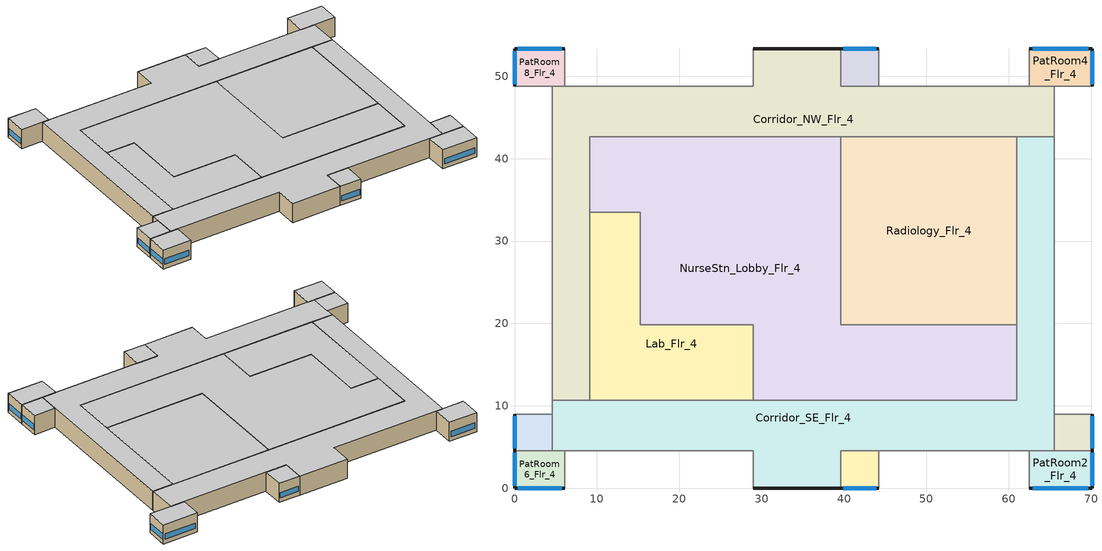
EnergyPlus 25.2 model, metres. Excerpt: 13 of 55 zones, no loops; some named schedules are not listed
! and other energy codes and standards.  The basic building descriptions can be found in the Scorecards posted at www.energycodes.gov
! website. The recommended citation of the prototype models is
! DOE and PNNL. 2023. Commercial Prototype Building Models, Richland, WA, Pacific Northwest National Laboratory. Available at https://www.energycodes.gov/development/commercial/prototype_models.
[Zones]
PatRoom1_Mult10_Flr_4
 floor adiabatic (int_slab_floor): 44.2,4.57 44.2,0 39.62,0 39.62,4.57 z12.8
 wall outside (res_ext_wall_mid): 39.62,0 44.2,0 z12.8:17.07
 wall adiabatic (int_wall): 44.2,0 44.2,4.57 39.62,4.57 39.62,0 z12.8:17.07
 window (ResWindow_U_0.364_SHGC_East_0.359): 39.9,0 43.92,0 z13.72:14.94
 ceiling adiabatic (int_slab_ceiling): 39.62,4.57 39.62,0 44.2,0 44.2,4.57 z17.07
PatRoom2_Flr_4
 floor adiabatic (int_slab_floor): 70.1,4.57 70.1,0 62.48,0 62.48,4.57 z12.8
 wall outside (res_ext_wall_mid): 62.48,0 70.1,0 70.1,4.57 z12.8:17.07
 wall adiabatic (int_wall): 70.1,4.57 62.48,4.57 62.48,0 z12.8:17.07
 window (ResWindow_U_0.248_SHGC_North_0.21): 70.1,0.27 70.1,4.3 z13.72:14.94
 window (ResWindow_U_0.364_SHGC_East_0.359): 62.94,0 69.65,0 z13.72:14.94
 ceiling adiabatic (int_slab_ceiling): 62.48,4.57 62.48,0 70.1,0 70.1,4.57 z17.07
PatRoom3_Mult10_Flr_4
 floor adiabatic (int_slab_floor): 70.1,8.99 70.1,4.57 65.53,4.57 65.53,8.99 z12.8
 wall outside (res_ext_wall_mid): 70.1,4.57 70.1,8.99 z12.8:17.07
 wall adiabatic (int_wall): 70.1,8.99 65.53,8.99 65.53,4.57 70.1,4.57 z12.8:17.07
 window (ResWindow_U_0.248_SHGC_North_0.21): 70.1,4.84 70.1,8.73 z13.72:14.94
 ceiling adiabatic (int_slab_ceiling): 65.53,8.99 65.53,4.57 70.1,4.57 70.1,8.99 z17.07
PatRoom4_Flr_4
 floor adiabatic (int_slab_floor): 70.1,53.34 70.1,48.77 62.48,48.77 62.48,53.34 z12.8
 wall outside (res_ext_wall_mid): 70.1,48.77 70.1,53.34 62.48,53.34 z12.8:17.07
 wall adiabatic (int_wall): 62.48,53.34 62.48,48.77 70.1,48.77 z12.8:17.07
 window (ResWindow_U_0.248_SHGC_West_0.21): 69.65,53.34 62.94,53.34 z13.72:14.94
 window (ResWindow_U_0.248_SHGC_North_0.21): 70.1,49.04 70.1,53.07 z13.72:14.94
 ceiling adiabatic (int_slab_ceiling): 62.48,53.34 62.48,48.77 70.1,48.77 70.1,53.34 z17.07
PatRoom5_Mult10_Flr_4
 floor adiabatic (int_slab_floor): 44.2,53.34 44.2,48.77 39.62,48.77 39.62,53.34 z12.8
 wall outside (res_ext_wall_mid): 44.2,53.34 39.62,53.34 z12.8:17.07
 wall adiabatic (int_wall): 39.62,53.34 39.62,48.77 44.2,48.77 44.2,53.34 z12.8:17.07
 window (ResWindow_U_0.248_SHGC_West_0.21): 43.92,53.34 39.9,53.34 z13.72:14.94
 ceiling adiabatic (int_slab_ceiling): 39.62,53.34 39.62,48.77 44.2,48.77 44.2,53.34 z17.07
Radiology_Flr_4
 floor adiabatic (int_slab_floor): 60.96,42.67 60.96,19.81 39.62,19.81 39.62,42.67 z12.8
 wall to Corridor_NW_Flr_4 (int_wall): 60.96,42.67 39.62,42.67 z12.8:17.07
 wall to Corridor_SE_Flr_4 (int_wall): 60.96,19.81 60.96,42.67 z12.8:17.07
 wall to NurseStn_Lobby_Flr_4 (int_wall): 39.62,42.67 39.62,19.81 60.96,19.81 z12.8:17.07
 ceiling adiabatic (int_slab_ceiling): 39.62,42.67 39.62,19.81 60.96,19.81 60.96,42.67 z17.07
PatRoom6_Flr_4
 floor adiabatic (int_slab_floor): 6.1,4.57 6.1,0 0,0 0,4.57 z12.8
 wall outside (res_ext_wall_mid): 0,4.57 0,0 6.1,0 z12.8:17.07
 wall adiabatic (int_wall): 6.1,0 6.1,4.57 0,4.57 z12.8:17.07
 window (ResWindow_U_0.364_SHGC_East_0.359): 0.37,0 5.73,0 z13.72:14.94
 window (ResWindow_U_0.248_SHGC_South_0.21): 0,4.3 0,0.27 z13.72:14.94
 ceiling adiabatic (int_slab_ceiling): 0,4.57 0,0 6.1,0 6.1,4.57 z17.07
PatRoom7_Mult10_Flr_4
 floor adiabatic (int_slab_floor): 4.57,8.99 4.57,4.57 0,4.57 0,8.99 z12.8
 wall outside (res_ext_wall_mid): 0,8.99 0,4.57 z12.8:17.07
 wall adiabatic (int_wall): 0,4.57 4.57,4.57 4.57,8.99 0,8.99 z12.8:17.07
 window (ResWindow_U_0.248_SHGC_South_0.21): 0,8.73 0,4.84 z13.72:14.94
 ceiling adiabatic (int_slab_ceiling): 0,8.99 0,4.57 4.57,4.57 4.57,8.99 z17.07
PatRoom8_Flr_4
 floor adiabatic (int_slab_floor): 6.1,53.34 6.1,48.77 0,48.77 0,53.34 z12.8
 wall outside (res_ext_wall_mid): 6.1,53.34 0,53.34 0,48.77 z12.8:17.07
 wall adiabatic (int_wall): 0,48.77 6.1,48.77 6.1,53.34 z12.8:17.07
 window (ResWindow_U_0.248_SHGC_West_0.21): 5.73,53.34 0.37,53.34 z13.72:14.94
 window (ResWindow_U_0.248_SHGC_South_0.21): 0,53.07 0,49.04 z13.72:14.94
 ceiling adiabatic (int_slab_ceiling): 0,53.34 0,48.77 6.1,48.77 6.1,53.34 z17.07
NurseStn_Lobby_Flr_4
 floor adiabatic (int_slab_floor): 9.14,42.67 39.62,42.67 39.62,19.81 60.96,19.81 60.96,10.67 28.96,10.67 28.96,19.81 15.24,19.81 15.24,33.53 9.14,33.53 z12.8
 wall to Corridor_NW_Flr_4 (Air_Wall): 39.62,42.67 9.14,42.67 9.14,33.53 z12.8:17.07
 wall to Corridor_SE_Flr_4 (Air_Wall): 28.96,10.67 60.96,10.67 60.96,19.81 z12.8:17.07
 wall to Lab_Flr_4 (int_wall): 9.14,33.53 15.24,33.53 15.24,19.81 28.96,19.81 28.96,10.67 z12.8:17.07
 ceiling adiabatic (int_slab_ceiling): 9.14,42.67 9.14,33.53 15.24,33.53 15.24,19.81 28.96,19.81 28.96,10.67 60.96,10.67 60.96,19.81 39.62,19.81 39.62,42.67 z17.07
Lab_Flr_4
 floor adiabatic (int_slab_floor): 9.14,33.53 15.24,33.53 15.24,19.81 28.96,19.81 28.96,10.67 9.14,10.67 z12.8
 wall to Corridor_SE_Flr_4 (int_wall): 9.14,10.67 28.96,10.67 z12.8:17.07
 wall to Corridor_NW_Flr_4 (int_wall): 9.14,33.58 9.14,10.67 z12.8:17.07
 ceiling adiabatic (int_slab_ceiling): 9.14,33.53 9.14,10.67 28.96,10.67 28.96,19.81 15.24,19.81 15.24,33.53 z17.07
Corridor_SE_Flr_4
 floor adiabatic (int_slab_floor): 4.57,4.57 4.57,10.67 60.96,10.67 60.96,42.67 65.53,42.67 65.53,4.57 39.62,4.57 39.62,0 28.96,0 28.96,4.57 z12.8
 wall outside (nonres_ext_wall_mid): 28.96,0 39.62,0 z12.8:17.07
 wall adiabatic (int_wall): 39.62,0 39.62,4.57 65.53,4.57 65.53,42.67 / 4.57,10.67 4.57,4.57 28.96,4.57 28.96,0 z12.8:17.07
 wall to Corridor_NW_Flr_4 (Air_Wall): 65.53,42.67 60.96,42.67 / 9.14,10.67 4.57,10.67 z12.8:17.07
 ceiling adiabatic (int_slab_ceiling): 4.57,4.57 28.96,4.57 28.96,0 39.62,0 39.62,4.57 65.53,4.57 65.53,42.67 60.96,42.67 60.96,10.67 4.57,10.67 z17.07
Corridor_NW_Flr_4
 floor adiabatic (int_slab_floor): 4.57,10.67 4.57,48.77 28.96,48.77 28.96,53.34 39.62,53.34 39.62,48.77 65.53,48.77 65.53,42.67 9.14,42.67 9.14,10.67 z12.8
 wall outside (nonres_ext_wall_mid): 39.62,53.34 28.96,53.34 z12.8:17.07
 wall adiabatic (int_wall): 65.53,42.67 65.53,48.77 39.62,48.77 39.62,53.34 / 28.96,53.34 28.96,48.77 4.57,48.77 4.57,10.67 z12.8:17.07
 ceiling adiabatic (int_slab_ceiling): 4.57,10.67 9.14,10.67 9.14,42.67 65.53,42.67 65.53,48.77 39.62,48.77 39.62,53.34 28.96,53.34 28.96,48.77 4.57,48.77 z17.07
[Building]
Hospital: North Axis {deg}=-90; Terrain=City; Loads Convergence Tolerance Value {W}=0.04; Temperature Convergence Tolerance Value {deltaC}=0.2; Solar Distribution=FullInteriorAndExterior; Maximum Number of Warmup Days=50; Minimum Number of Warmup Days=6
[Site:Location]
Site:Location=Albuquerque.Intl.Sunport_NM_USA WMO=723650; Latitude {N+ S-}=35.04; Longitude {W- E+}=-106.62; Time Zone Relative to GMT {GMT+/-}=-7; Elevation {m}=1620
[SizingPeriod:DesignDay] Day of Month=21; Dry-Bulb Temperature Range Modifier Type=DefaultMultipliers; Humidity Condition Type=Wetbulb; Barometric Pressure {Pa}=83318; Rain {Yes/No}=No; Snow on ground {Yes/No}=No; Daylight Savings Time Indicator=No
Name | Month | Day Type | Maximum Dry-Bulb Temperature {C} | Daily Dry-Bulb Temperature Range {C} | Wetbulb at Maximum Dry-Bulb {C} | Wind Speed {m/s} design conditions vs. traditional 6.71 m/s (15 mph) | Wind Direction {Degrees; N=0, S=180} | Solar Model Indicator | Clearness {0.0 to 1.1} | Wind Speed {m/s} design conditions vs. traditional 3.35 m/s (7mph) | ASHRAE Clear Sky Optical Depth for Beam Irradiance (taub) | ASHRAE Clear Sky Optical Depth for Diffuse Irradiance (taud)
Albuquerque.Intl.Sunport_NM_USA Ann Htg 99.6% Condns DB | 12 | WinterDesignDay | -7.9 | 0 | -7.9 | 3.2 | 0 | ASHRAEClearSky | 0
Albuquerque.Intl.Sunport_NM_USA Ann Clg .4% Condns DB=>MWB | 7 | SummerDesignDay | 35.1 | 13.5 | 15.7 |  | 220 | ASHRAETau |  | 4.4 | 0.463 | 1.887
[Site:WaterMainsTemperature]
Calculation Method=Correlation; Annual average outdoor air temperature {C}=13.6333; Maximum difference in monthly average outdoor air temperatures {C}=23.5
[Site:GroundTemperature:FCfactorMethod]
January Ground Temperature {C}=13.7; February Ground Temperature {C}=7; March Ground Temperature {C}=2.1; April Ground Temperature {C}=2.6; May Ground Temperature {C}=4.3; June Ground Temperature {C}=8.8; July Ground Temperature {C}=13.9; August Ground Temperature {C}=17.8; September Ground Temperature {C}=23.2; October Ground Temperature {C}=25.6; November Ground Temperature {C}=24.1; December Ground Temperature {C}=20.5
[Material:NoMass]
CP02 CARPET PAD: VeryRough, 0.21648, 0.9, 0.7, 0.8
Air_Wall_Material: Rough, 0.207949, 0.9, 0.7
Nonres_Exterior_Wall_Insulation_mid: MediumSmooth, 1.04708, 0.9, 0.7, 0.7
Res_Exterior_Wall_Insulation_mid: MediumSmooth, 1.213, 0.9, 0.7, 0.7
[Construction]
InteriorFurnishings: Std Wood 6inch
Air_Wall: Air_Wall_Material
int_wall: G01 13mm gypsum board, G01 13mm gypsum board
int_slab_floor: 100mm Normalweight concrete floor, CP02 CARPET PAD
int_slab_ceiling: CP02 CARPET PAD, 100mm Normalweight concrete floor
nonres_ext_wall_mid: 200mm Normalweight concrete wall, Nonres_Exterior_Wall_Insulation_mid, G01 13mm gypsum board
res_ext_wall_mid: 200mm Normalweight concrete wall, Res_Exterior_Wall_Insulation_mid, G01 13mm gypsum board
ResWindow_U_0.248_SHGC_South_0.21: Res Window Glazing Layer South
ResWindow_U_0.248_SHGC_North_0.21: Res Window Glazing Layer North
ResWindow_U_0.364_SHGC_East_0.359: Res Window Glazing Layer East
ResWindow_U_0.248_SHGC_West_0.21: Res Window Glazing Layer West
[Material]
Name | Roughness | Thickness {m} | Conductivity {W/m-K} | Density {kg/m3} | Specific Heat {J/kg-K} | Thermal Absorptance | Solar Absorptance | Visible Absorptance | Absorptance:Thermal | Absorptance:Solar | Absorptance:Visible
Std Wood 6inch | MediumSmooth | 0.15 | 0.12 | 540 | 1210 | 0.9 | 0.7 | 0.7
G01 13mm gypsum board | Smooth | 0.0127 | 0.16 | 800 | 1090 |  |  |  | 0.9 | 0.7 | 0.5
200mm Normalweight concrete wall | MediumRough | 0.2032 | 2.31 | 2322 | 832
100mm Normalweight concrete floor | MediumRough | 0.1016 | 2.31 | 2322 | 832
[WindowMaterial:SimpleGlazingSystem]
Name | U-Factor {W/m2-K} | Solar Heat Gain Coefficient | Visible Transmittance
Res Window Glazing Layer South; Res Window Glazing Layer North; Res Window Glazing Layer West | 1.40821 | 0.21 | 0.29
Res Window Glazing Layer East | 2.06689 | 0.359 | 0.3949
[Zone] Type=1; Ceiling Height {m}=4.2683; Floor Area {m2}=autocalculate; Part of Total Floor Area=YES
Name | Multiplier | Volume {m3}
PatRoom1_Mult10_Flr_4; PatRoom5_Mult10_Flr_4 | 10 | 89.21
PatRoom2_Flr_4; PatRoom4_Flr_4 | 1 | 148.71
PatRoom3_Mult10_Flr_4; PatRoom7_Mult10_Flr_4 | 10 | 86.26
Radiology_Flr_4 | 1 | 2081.82
PatRoom6_Flr_4; PatRoom8_Flr_4 | 1 | 118.96
NurseStn_Lobby_Flr_4 | 1 | 3866.22
Lab_Flr_4 | 1 | 1129.43
Corridor_SE_Flr_4; Corridor_NW_Flr_4 | 1 | 2418.88
[InternalMass] Construction=InteriorFurnishings
Name | Zone or ZoneList | Surface Area {m2}
PatRoom1_Mult10_Flr_4_InternalMass_1 | PatRoom1_Mult10_Flr_4 | 41.8064
PatRoom2_Flr_4_InternalMass_1 | PatRoom2_Flr_4 | 69.6773
PatRoom3_Mult10_Flr_4_InternalMass_1 | PatRoom3_Mult10_Flr_4 | 40.4165
PatRoom4_Flr_4_InternalMass_1 | PatRoom4_Flr_4 | 69.6773
PatRoom5_Mult10_Flr_4_InternalMass_1 | PatRoom5_Mult10_Flr_4 | 41.8064
Radiology_Flr_4_InternalMass_1 | Radiology_Flr_4 | 975.4819
PatRoom6_Flr_4_InternalMass_1 | PatRoom6_Flr_4 | 55.7418
PatRoom7_Mult10_Flr_4_InternalMass_1 | PatRoom7_Mult10_Flr_4 | 40.4165
PatRoom8_Flr_4_InternalMass_1 | PatRoom8_Flr_4 | 55.7418
NurseStn_Lobby_Flr_4_InternalMass_1 | NurseStn_Lobby_Flr_4 | 1811.61
Lab_Flr_4_InternalMass_1 | Lab_Flr_4 | 529.5473
Corridor_SE_Flr_4_InternalMass_1 | Corridor_SE_Flr_4 | 1133.42
Corridor_NW_Flr_4_InternalMass_1 | Corridor_NW_Flr_4 | 1133.42
[People] Number of People Calculation Method=People; Fraction Radiant=0.3; Sensible Heat Fraction=AUTOCALCULATE; Activity Level Schedule=ACTIVITY_SCH; Enable ASHRAE 55 Comfort Warnings=No; Mean Radiant Temperature Calculation Type=EnclosureAveraged; Work Efficiency Schedule=WORK_EFF_SCH; Clothing Insulation Calculation Method=ClothingInsulationSchedule; Clothing Insulation Schedule=CLOTHING_SCH; Air Velocity Schedule=AIR_VELO_SCH; Thermal Comfort Model 1 Type=FANGER
Name | Zone or ZoneList or Space or SpaceList | Number of People Schedule | Number of People
PatRoom1_Mult10_Flr_4 | PatRoom1_Mult10_Flr_4 | BLDG_OCC_EXTD_SCH | 1.1244
PatRoom2_Flr_4 | PatRoom2_Flr_4 | BLDG_OCC_EXTD_SCH | 1.8744
PatRoom3_Mult10_Flr_4 | PatRoom3_Mult10_Flr_4 | BLDG_OCC_EXTD_SCH | 1.0873
PatRoom4_Flr_4 | PatRoom4_Flr_4 | BLDG_OCC_EXTD_SCH | 1.8744
PatRoom5_Mult10_Flr_4 | PatRoom5_Mult10_Flr_4 | BLDG_OCC_EXTD_SCH | 1.1244
Radiology_Flr_4 | Radiology_Flr_4 | BLDG_OCC_SCH | 26.2404
PatRoom6_Flr_4 | PatRoom6_Flr_4 | BLDG_OCC_EXTD_SCH | 1.4994
PatRoom7_Mult10_Flr_4 | PatRoom7_Mult10_Flr_4 | BLDG_OCC_EXTD_SCH | 1.0873
PatRoom8_Flr_4 | PatRoom8_Flr_4 | BLDG_OCC_EXTD_SCH | 1.4994
NurseStn_Lobby_Flr_4 | NurseStn_Lobby_Flr_4 | BLDG_OCC_EXTD_SCH | 12.9952
Lab_Flr_4 | Lab_Flr_4 | BLDG_OCC_SCH | 14.2446
Corridor_SE_Flr_4 | Corridor_SE_Flr_4 | BLDG_OCC_EXTD_SCH | 6.0978
Corridor_NW_Flr_4 | Corridor_NW_Flr_4 | BLDG_OCC_EXTD_SCH | 6.0978
[Lights] Design Level Calculation Method=Watts/Area; Return Air Fraction=0; Fraction Radiant=0.7; Fraction Visible=0.2; Fraction Replaceable=1; Return Air Fraction Calculated from Plenum Temperature=No
Name | Zone or ZoneList or Space or SpaceList | Schedule | Watts per Zone Floor Area {W/m2}
PatRoom1_Mult10_Flr_4_Lights | PatRoom1_Mult10_Flr_4 | ltg_sch10_patient_room | 7.976048
PatRoom2_Flr_4_Lights | PatRoom2_Flr_4 | ltg_sch10_patient_room | 7.976048
PatRoom3_Mult10_Flr_4_Lights | PatRoom3_Mult10_Flr_4 | ltg_sch10_patient_room | 7.976048
PatRoom4_Flr_4_Lights | PatRoom4_Flr_4 | ltg_sch10_patient_room | 7.976048
PatRoom5_Mult10_Flr_4_Lights | PatRoom5_Mult10_Flr_4 | ltg_sch10_patient_room | 7.976048
Radiology_Flr_4_Lights | Radiology_Flr_4 | ltg_sch13_radiology | 9.61217
PatRoom6_Flr_4_Lights | PatRoom6_Flr_4 | ltg_sch10_patient_room | 7.976048
PatRoom7_Mult10_Flr_4_Lights | PatRoom7_Mult10_Flr_4 | ltg_sch10_patient_room | 7.976048
PatRoom8_Flr_4_Lights | PatRoom8_Flr_4 | ltg_sch10_patient_room | 7.976048
NurseStn_Lobby_Flr_4_Lights | NurseStn_Lobby_Flr_4 | ltg_sch9_nursestn_lobby2 | 9.284939
Lab_Flr_4_Lights | Lab_Flr_4 | ltg_sch12_lab | 12.3731
Corridor_SE_Flr_4_Lights | Corridor_SE_Flr_4 | ltg_sch4_corridor | 6.11427
Corridor_NW_Flr_4_Lights | Corridor_NW_Flr_4 | ltg_sch4_corridor | 6.11427
[ElectricEquipment] Design Level Calculation Method=EquipmentLevel; Fraction Latent=0; Fraction Radiant=0.5; Fraction Lost=0
Name | Zone or ZoneList or Space or SpaceList | Schedule | Design Level {W}
PatRoom1_Mult10_Flr_4_MiscPlug_Equip | PatRoom1_Mult10_Flr_4 | BLDG_EQUIP_EXTD_SCH | 449.8365
PatRoom2_Flr_4_MiscPlug_Equip | PatRoom2_Flr_4 | BLDG_EQUIP_EXTD_SCH | 749.7275
PatRoom3_Mult10_Flr_4_MiscPlug_Equip | PatRoom3_Mult10_Flr_4 | BLDG_EQUIP_EXTD_SCH | 434.8813
PatRoom4_Flr_4_MiscPlug_Equip | PatRoom4_Flr_4 | BLDG_EQUIP_EXTD_SCH | 749.7275
PatRoom5_Mult10_Flr_4_MiscPlug_Equip | PatRoom5_Mult10_Flr_4 | BLDG_EQUIP_EXTD_SCH | 449.8365
Radiology_Flr_4_MiscPlug_Equip | Radiology_Flr_4 | BLDG_EQUIP_SCH | 52499.9
PatRoom6_Flr_4_MiscPlug_Equip | PatRoom6_Flr_4 | BLDG_EQUIP_EXTD_SCH | 599.782
PatRoom7_Mult10_Flr_4_MiscPlug_Equip | PatRoom7_Mult10_Flr_4 | BLDG_EQUIP_EXTD_SCH | 434.8813
PatRoom8_Flr_4_MiscPlug_Equip | PatRoom8_Flr_4 | BLDG_EQUIP_EXTD_SCH | 599.782
NurseStn_Lobby_Flr_4_MiscPlug_Equip | NurseStn_Lobby_Flr_4 | BLDG_EQUIP_EXTD_SCH | 10136
Lab_Flr_4_MiscPlug_Equip | Lab_Flr_4 | BLDG_EQUIP_SCH | 11395.9
[Exterior:FuelEquipment] Fuel Use Type=Electricity
Name | Schedule | Design Level {W}
Elevators | BLDG_ELEVATORS | 34667.95
Elevators_Lights_Fan | ELEV_LIGHT_FAN_SCH_ADD_DF | 421.26
[Exterior:Lights]
Exterior_Lights: Schedule=Exterior_Lgt_ALWAYS_ON; Design Level {W}=7940.01; Control Option=AstronomicalClock
[ZoneInfiltration:DesignFlowRate] Schedule=INFIL_SCH_PNNL; Design Flow Rate Calculation Method=Flow/ExteriorWallArea; Flow per Exterior Surface Area {m3/s-m2}=0.000569572; Constant Term Coefficient=0; Temperature Term Coefficient=0; Velocity Term Coefficient=0.224; Velocity Squared Term Coefficient=0
Name | Zone or ZoneList
PatRoom1_Mult10_Flr_4_Infiltration | PatRoom1_Mult10_Flr_4
PatRoom2_Flr_4_Infiltration | PatRoom2_Flr_4
PatRoom3_Mult10_Flr_4_Infiltration | PatRoom3_Mult10_Flr_4
PatRoom4_Flr_4_Infiltration | PatRoom4_Flr_4
PatRoom5_Mult10_Flr_4_Infiltration | PatRoom5_Mult10_Flr_4
Radiology_Flr_4_Infiltration | Radiology_Flr_4
PatRoom6_Flr_4_Infiltration | PatRoom6_Flr_4
PatRoom7_Mult10_Flr_4_Infiltration | PatRoom7_Mult10_Flr_4
PatRoom8_Flr_4_Infiltration | PatRoom8_Flr_4
NurseStn_Lobby_Flr_4_Infiltration | NurseStn_Lobby_Flr_4
Lab_Flr_4_Infiltration | Lab_Flr_4
Corridor_SE_Flr_4_Infiltration | Corridor_SE_Flr_4
Corridor_NW_Flr_4_Infiltration | Corridor_NW_Flr_4
[ZoneControl:Thermostat] Control Type Schedule=ThermostatSetpoint:DualSetpoint; Control 1=Htg-SetP-Sch; Control 2=Clg-SetP-Sch
Name | Zone or ZoneList
Thermostat_PatRoom1_Mult10_Flr_4 | PatRoom1_Mult10_Flr_4
Thermostat_PatRoom2_Flr_4 | PatRoom2_Flr_4
Thermostat_PatRoom3_Mult10_Flr_4 | PatRoom3_Mult10_Flr_4
Thermostat_PatRoom4_Flr_4 | PatRoom4_Flr_4
Thermostat_PatRoom5_Mult10_Flr_4 | PatRoom5_Mult10_Flr_4
Thermostat_Radiology_Flr_4 | Radiology_Flr_4
Thermostat_PatRoom6_Flr_4 | PatRoom6_Flr_4
Thermostat_PatRoom7_Mult10_Flr_4 | PatRoom7_Mult10_Flr_4
Thermostat_PatRoom8_Flr_4 | PatRoom8_Flr_4
Thermostat_NurseStn_Lobby_Flr_4 | NurseStn_Lobby_Flr_4
Thermostat_Lab_Flr_4 | Lab_Flr_4
Thermostat_Corridor_SE_Flr_4 | Corridor_SE_Flr_4
Thermostat_Corridor_NW_Flr_4 | Corridor_NW_Flr_4
[SCHEDULE:COMPACT]
ltg_sch10_patient_room: Through: 12/31, For: SummerDesignDay, Until: 24:00, 1, For: WinterDesignDay, Until: 24:00, 0, For: Weekdays, Until: 8:00, 0.45, Until: 16:00, 0.81, Until: 24:00, 0.45, For: Saturday, Until: 8:00, 0.45, Until: 18:00, 0.72, Until: 24:00, 0.45, For: AllOtherDays, Until: 8:00, 0.45, Until: 16:00, 0.63, Until: 24:00, 0.45
ltg_sch4_corridor: Through: 12/31, For: SummerDesignDay, Until: 24:00, 1, For: WinterDesignDay, Until: 24:00, 0, For: Weekdays, Until: 8:00, 0.360831, Until: 16:00, 0.649499, Until: 24:00, 0.360831, For: Saturday, Until: 8:00, 0.360831, Until: 18:00, 0.577335, Until: 24:00, 0.360831, For: AllOtherDays, Until: 8:00, 0.360831, Until: 16:00, 0.505165, Until: 24:00, 0.360831
ltg_sch13_radiology; ltg_sch12_lab: Through: 12/31, For: SummerDesignDay, Until: 24:00, 1, For: WinterDesignDay, Until: 24:00, 0, For: Weekdays, Until: 7:00, 0.09, Until: 8:00, 0.45, Until: 16:00, 0.81, Until: 23:00, 0.27, Until: 24:00, 0.09, For: Saturday, Until: 7:00, 0.09, Until: 8:00, 0.18, Until: 18:00, 0.36, Until: 24:00, 0.09, For: AllOtherDays, Until: 8:00, 0.045, Until: 16:00, 0.09, Until: 24:00, 0.045
ltg_sch9_nursestn_lobby2: Through: 12/31, For: SummerDesignDay, Until: 24:00, 1, For: WinterDesignDay, Until: 24:00, 0, For: Weekdays, Until: 8:00, 0.408, Until: 16:00, 0.7344, Until: 24:00, 0.408, For: Saturday, Until: 8:00, 0.408, Until: 18:00, 0.6528, Until: 24:00, 0.408, For: AllOtherDays, Until: 8:00, 0.408, Until: 16:00, 0.5712, Until: 24:00, 0.408
[Schedule:Compact]
BLDG_OCC_SCH: Through: 12/31, For: Weekdays, Until: 07:00, 0, Until: 08:00, 0.1, Until: 09:00, 0.5, Until: 17:00, 0.8, Until: 18:00, 0.5, Until: 20:00, 0.3, Until: 22:00, 0.2, Until: 24:00, 0, For: SummerDesignDay, Until: 24:00, 1, For: WinterDesignDay, Until: 24:00, 0, For: Saturday, Until: 07:00, 0, Until: 08:00, 0.1, Until: 09:00, 0.3, Until: 17:00, 0.4, Until: 19:00, 0.1, Until: 24:00, 0, For: Sunday Holidays AllOtherDays, Until: 08:00, 0, Until: 16:00, 0.05, Until: 24:00, 0
BLDG_OCC_EXTD_SCH: Through: 12/31, For: Weekdays, Until: 07:00, 0.4, Until: 08:00, 0.5, Until: 09:00, 0.6, Until: 17:00, 0.8, Until: 18:00, 0.6, Until: 20:00, 0.5, Until: 24:00, 0.4, For: SummerDesignDay, Until: 24:00, 1, For: WinterDesignDay, Until: 24:00, 0, For: Saturday, Until: 07:00, 0.4, Until: 08:00, 0.5, Until: 17:00, 0.6, Until: 19:00, 0.5, Until: 24:00, 0.4, For: Sunday Holidays AllOtherDays, Until: 08:00, 0.4, Until: 16:00, 0.6, Until: 24:00, 0.4
BLDG_EQUIP_EXTD_SCH: Through: 12/31, For: Weekdays, Until: 07:00, 0.4, Until: 08:00, 0.7, Until: 16:00, 0.9, Until: 23:00, 0.6, Until: 24:00, 0.4, For: SummerDesignDay, Until: 24:00, 1, For: WinterDesignDay, Until: 24:00, 0, For: Saturday, Until: 07:00, 0.4, Until: 08:00, 0.5, Until: 18:00, 0.65, Until: 24:00, 0.4, For: Sunday Holidays AllOtherDays, Until: 08:00, 0.4, Until: 16:00, 0.6, Until: 24:00, 0.4
ACTIVITY_SCH: Through: 12/31, For: AllDays, Until: 24:00, 120
WORK_EFF_SCH: Through: 12/31, For: AllDays, Until: 24:00, 0
AIR_VELO_SCH: Through: 12/31, For: AllDays, Until: 24:00, 0.2
CLOTHING_SCH: Through: 04/30, For: AllDays, Until: 24:00, 1, Through: 09/30, For: AllDays, Until: 24:00, 0.5, Through: 12/31, For: AllDays, Until: 24:00, 1
